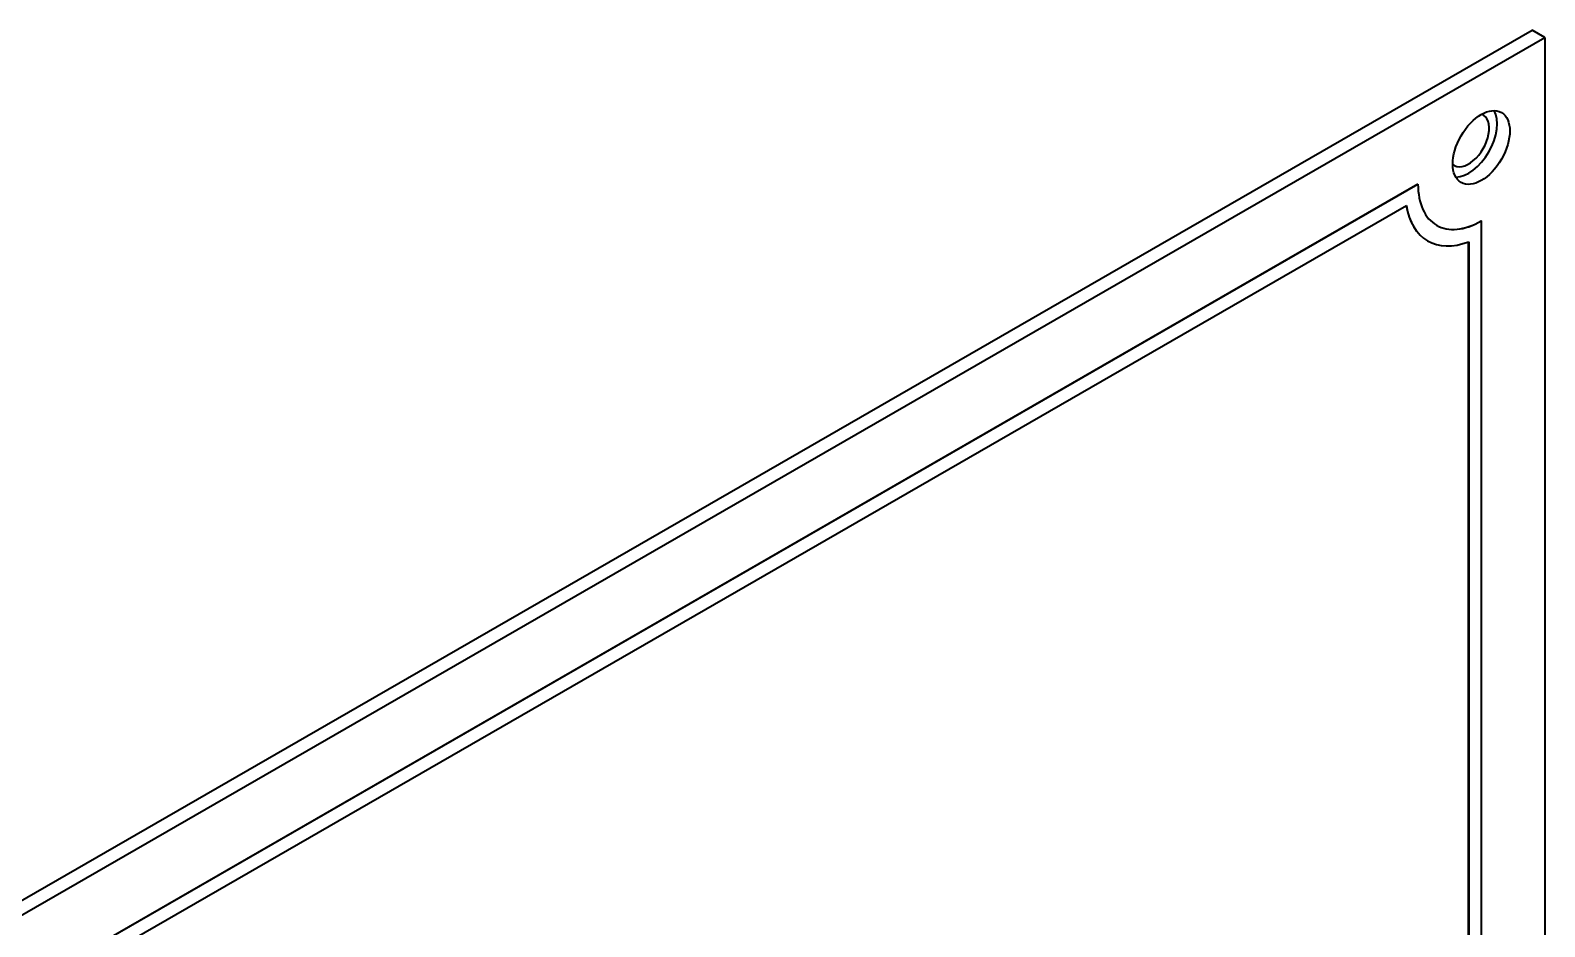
# Model space of a CAD drawing. Header units: inches. Extents: x 6934 to 18973, y 4254 to 7629.
# Drawn here: x 11248.8 to 11316.3, y 7013.8 to 7053.7 of the extents above; entities that cross this region are included whole.
import ezdxf

# ---------------------------------------------------------------- set-up
doc = ezdxf.new("R2010")
doc.units = ezdxf.units.IN
doc.header["$MEASUREMENT"] = 0
doc.layers.add('POWER SUPPLY CASE OUTLINE$0$가시적인 것(ISO)', color=3, linetype='Continuous', lineweight=40, true_color=0x00ff00)

msp = doc.modelspace()

# ---------------------------------------------------------------- linework, layer by layer
at = {"layer": 'POWER SUPPLY CASE OUTLINE$0$가시적인 것(ISO)'}
for p, q in [((11146.059, 6955.983), (11315.764, 7053.71)), ((11146.624, 6955.657), (11316.33, 7053.384)), ((11316.33, 7053.384), (11315.764, 7053.71)), ((11316.33, 7053.384), (11316.33, 6987.98)), ((11152.281, 6955.644), (11310.673, 7046.856)), ((11310.679, 7046.853), (11152.287, 6955.641)), ((11310.673, 7046.856), (11310.679, 7046.853)), ((11152.805, 6955.286), (11310.161, 7045.901)), ((11313.501, 7045.215), (11313.507, 7045.212)), ((11313.507, 6992.889), (11313.507, 7045.212)), ((11311.106, 7044.326), (11311.112, 7044.322)), ((11312.936, 6993.165), (11312.936, 7044.285)), ((11312.941, 7044.287), (11312.941, 6993.162))]:
    msp.add_line(p, q, dxfattribs=at)
msp.add_ellipse((11313.501, 7048.485), major_axis=(0.898, 1.56), ratio=0.578093, dxfattribs=at)
for centre, major_axis, start_param, end_param in [((11312.936, 7048.811), (0.647, 1.124), 3.044728, 6.38005), ((11312.936, 7048.811), (-0.898, -1.56), 0.319049, 2.822544), ((11313.507, 7048.482), (-1.996, -3.466), 5.495853, 7.06665), ((11313.501, 7048.485), (-2.395, -4.16), 5.664986, 6.283185), ((11313.507, 7048.482), (-2.395, -4.16), 5.663302, 6.899202), ((11313.501, 7048.485), (-1.996, -3.466), 0.001411, 0.783465)]:
    msp.add_ellipse(centre, major_axis=major_axis, ratio=0.578093, start_param=start_param, end_param=end_param, dxfattribs=at)

doc.saveas('drawing.dxf')
